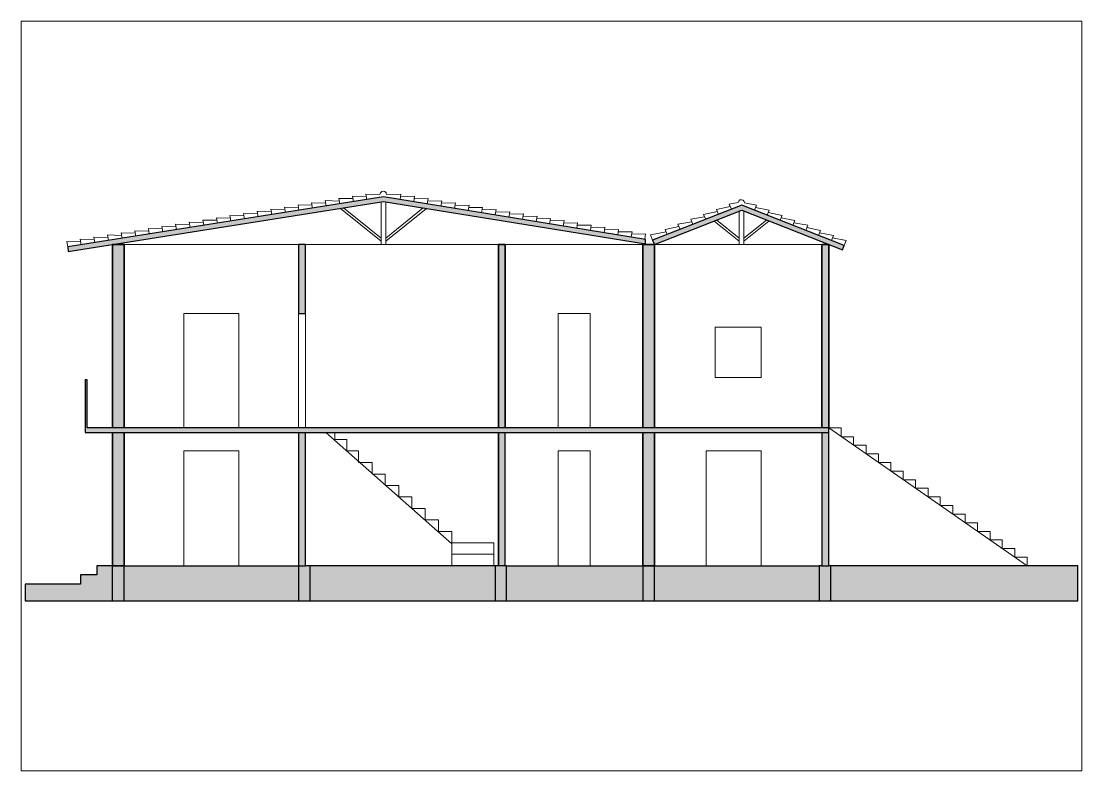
# Paper-space layout 'Layout1' of a CAD drawing. Header units: millimetres. Extents: x 30 to 267, y 21 to 189.
# The model-space entities are those that its viewports show. They can reach past a viewport. Long polylines and large blocks are cut down to what shows.
import ezdxf

# ---------------------------------------------------------------- set-up
doc = ezdxf.new("R2010")
doc.units = ezdxf.units.MM
doc.layers.get('0').update_dxf_attribs({"color": 250, "lineweight": 25})
for name, color, linetype, lineweight in [('A-ALV-___-___-EXI', 250, 'Continuous', 35), ('A-BAS-___-___-EXI', 250, 'Continuous', 25), ('A-COB-___-___-EXI', 250, 'Continuous', 25), ('A-ESC-___-___-EXI', 250, 'Continuous', 25), ('A-JAN-___-___-EXI', 250, 'Continuous', 25), ('A-POR-___-___-EXI', 250, 'Continuous', 25), ('A-VIG-___-___-EXI', 250, 'Continuous', 25)]:
    doc.layers.add(name, color=color, linetype=linetype, lineweight=lineweight)

msp = doc.modelspace()

# ---------------------------------------------------------------- hatches: boundary and pattern name
at = {"layer": 'A-ALV-___-___-EXI'}
h = msp.add_hatch(color=11, dxfattribs=at)
h.paths.add_polyline_path([(20771, 45384), (20771, 48284), (20521, 48284), (20521, 45384)])
h.paths.add_polyline_path([(24568, 45384), (24568, 48284), (24420, 48284), (24420, 45384)])
h.paths.add_polyline_path([(17520, 45384), (17520, 48284), (17371, 48284), (17371, 45384)])
h.paths.add_polyline_path([(13019, 45384), (13167, 45384), (13167, 48284), (13019, 48284)])
h.paths.add_polyline_path([(8968, 45384), (9217, 45384), (9217, 48284), (8968, 48284)])
h.paths.add_polyline_path([(20733, 48386), (20771, 48386), (20771, 52382), (20521, 52382), (20521, 48386)])
h.paths.add_polyline_path([(24568, 48386), (24568, 52382), (24420, 52382), (24420, 48386)])
h.paths.add_polyline_path([(17371, 48386), (17520, 48386), (17520, 52382), (17371, 52382)])
h.paths.add_polyline_path([(9217, 48386), (9217, 52382), (8968, 52382), (8968, 48386)])
h.paths.add_polyline_path([(13019, 50883), (13167, 50883), (13167, 52382), (13019, 52382), (13019, 52230)])
at = {"layer": 'A-BAS-___-___-EXI', "true_color": 0xcb9898}
h = msp.add_hatch(color=253, dxfattribs=at)
h.paths.add_polyline_path([(29996, 44622), (29996, 45384), (24611, 45384), (24611, 44622)])
h.paths.add_polyline_path([(20521, 44622), (20521, 45384), (17549, 45384), (17549, 44622), (20455, 44622)])
h.paths.add_polyline_path([(20771, 44622), (24361, 44622), (24361, 45384), (20771, 45384)])
h.paths.add_polyline_path([(17299, 44622), (17299, 45384), (13269, 45384), (13269, 44622)])
h.paths.add_polyline_path([(13019, 44622), (13019, 45384), (9217, 45384), (9217, 44622)])
h.paths.add_polyline_path([(7063, 44622), (8968, 44622), (8968, 45384), (8621, 45384), (8621, 45185), (8269, 45185), (8269, 44982), (7063, 44982)])
at = {"layer": 'A-COB-___-___-EXI', "true_color": 0xc19a82}
h = msp.add_hatch(color=33, dxfattribs=at)
h.paths.add_polyline_path([(24568, 48284), (24568, 48386), (8417, 48386), (8417, 49436), (8371, 49436), (8371, 48284), (18460, 48284)])
h.paths.add_polyline_path([(8002, 52230), (14869, 53318), (20580, 52395), (20580, 52492), (14869, 53419), (7990, 52331)])
h.paths.add_polyline_path([(24869, 52268), (24907, 52361), (22672, 53237), (20733, 52475), (20771, 52382), (22672, 53127)])
at = {"layer": 'A-VIG-___-___-EXI'}
h = msp.add_hatch(color=9, dxfattribs=at)
h.paths.add_polyline_path([(20521, 44622), (20771, 44622), (20771, 45384), (20521, 45384)])
h.paths.add_polyline_path([(24420, 44622), (24611, 44622), (24611, 45384), (24361, 45384), (24361, 44622)])
h.paths.add_polyline_path([(17549, 44622), (17549, 45384), (17299, 45384), (17299, 44622), (17520, 44622)])
h.paths.add_polyline_path([(13167, 44622), (13269, 44622), (13269, 45384), (13019, 45384), (13019, 44622)])
h.paths.add_polyline_path([(9217, 44622), (9217, 45384), (8968, 45384), (8968, 44622)])

# ---------------------------------------------------------------- linework, layer by layer
at = {"layer": 'A-ALV-___-___-EXI'}
msp.add_line((17371, 48284), (17371, 45384), dxfattribs=at)
for points in [[(9217, 48386), (9217, 52382), (8968, 52382), (8968, 48386)], [(17520, 48386), (17520, 52382), (17371, 52382), (17371, 48386)], [(20771, 48386), (20771, 52382), (20521, 52382), (20521, 48386)], [(24568, 48386), (24568, 52382), (24420, 52382), (24420, 48386)], [(8968, 48284), (8968, 45384), (9217, 45384), (9217, 48284)], [(20521, 48284), (20521, 45384), (20771, 45384), (20771, 48284)]]:
    msp.add_lwpolyline(points, dxfattribs=at)
at = {"layer": 'A-BAS-___-___-EXI'}
for p, q in [((17299, 45384), (13269, 45384)), ((9217, 44622), (13019, 44622))]:
    msp.add_line(p, q, dxfattribs=at)
for points in [[(20771, 44622), (24361, 44622), (24611, 44622), (29996, 44622), (29996, 45384), (24611, 45384), (24568, 45384), (24568, 48284), (24568, 48386), (8417, 48386), (8417, 49436), (8371, 49436), (8371, 48284), (24568, 48284)], [(8968, 44622), (8968, 45384), (8621, 45384), (8621, 45185), (8269, 45185), (8269, 44982), (7063, 44982), (7063, 44622), (8968, 44622), (9217, 44622), (9217, 45384), (13019, 45384), (13019, 44622), (13269, 44622), (17299, 44622)], [(17520, 45384), (17371, 45384), (17299, 45384), (17299, 44622), (17549, 44622), (20521, 44622)], [(17549, 45384), (20521, 45384), (20521, 44622), (20771, 44622), (20771, 45384), (24361, 45384), (24361, 44622)]]:
    msp.add_lwpolyline(points, dxfattribs=at)
at = {"layer": 'A-COB-___-___-EXI', "color": 18, "lineweight": 9}
for p, q in [((14818, 52454), (13930, 53169)), ((14818, 52518), (14000, 53180)), ((14920, 52518), (15736, 53178)), ((14920, 52454), (15805, 53167)), ((22621, 52518), (22128, 52914)), ((22621, 52382), (22621, 53107)), ((22718, 52382), (22718, 53109)), ((22718, 52518), (23213, 52915)), ((22621, 52454), (22076, 52894)), ((22718, 52454), (23264, 52894)), ((20771, 52492), (20771, 52497)), ((9217, 52382), (13019, 52382)), ((13167, 52382), (17371, 52382)), ((17520, 52382), (20521, 52382)), ((20580, 52395), (20580, 52382)), ((20771, 52382), (24420, 52382))]:
    msp.add_line(p, q, dxfattribs=at)
at = {"layer": 'A-COB-___-___-EXI'}
for points in [[(20580, 52395), (20580, 52492), (14869, 53419), (7990, 52331), (8002, 52230), (14869, 53318)], [(22672, 53127), (24869, 52268), (24907, 52361), (22672, 53237), (20733, 52475), (20771, 52382)], [(13019, 50883), (13167, 50883), (13167, 52382), (13019, 52382)]]:
    msp.add_lwpolyline(points, close=True, dxfattribs=at)
at = {"layer": 'A-COB-___-___-EXI', "color": 18, "lineweight": 9}
for points in [[(13917, 53271), (13896, 53386), (14200, 53381)], [(14213, 53318), (14192, 53432), (14497, 53428)], [(14509, 53364), (14488, 53479), (14793, 53474), (14806, 53508), (14831, 53534), (14865, 53542), (14899, 53534), (14929, 53508), (14937, 53474), (15250, 53479), (15233, 53360)], [(15530, 53314), (15547, 53432), (15242, 53424)], [(15822, 53267), (15843, 53381), (15538, 53377)], [(12719, 53144), (12414, 53153), (12435, 53034)], [(13015, 53191), (12710, 53199), (12731, 53081)], [(13311, 53237), (13007, 53246), (13028, 53128)], [(13324, 53175), (13303, 53292), (13608, 53284)], [(13620, 53222), (13599, 53339), (13904, 53330)], [(14920, 53309), (14920, 52382), (14818, 52382), (14818, 53309)], [(16118, 53217), (16139, 53335), (15835, 53330)], [(16415, 53170), (16436, 53288), (16131, 53280)], [(16427, 53233), (16732, 53237), (16711, 53123)], [(16724, 53187), (17028, 53191), (17007, 53072)], [(17020, 53136), (17325, 53144), (17304, 53026)], [(22168, 53039), (22121, 53148), (22422, 53208)], [(22447, 53149), (22401, 53259), (22596, 53297), (22608, 53330), (22634, 53352), (22668, 53356), (22701, 53347), (22727, 53322), (22735, 53288), (22994, 53237), (22951, 53128)], [(23231, 53018), (23273, 53127), (22972, 53187)], [(10953, 52801), (10932, 52916), (11237, 52911)], [(11250, 52848), (11228, 52962), (11533, 52958)], [(11546, 52894), (11525, 53013), (11830, 53005)], [(11842, 52941), (11821, 53060), (12126, 53051)], [(12139, 52988), (12117, 53106), (12422, 53098)], [(17600, 52979), (17621, 53093), (17316, 53089)], [(17896, 52928), (17917, 53047), (17613, 53043)], [(18193, 52882), (18214, 53000), (17909, 52992)], [(18489, 52835), (18510, 52950), (18205, 52945)], [(21609, 52820), (21563, 52933), (21863, 52988)], [(21888, 52929), (21842, 53038), (22143, 53098)], [(23511, 52909), (23552, 53017), (23252, 53077)], [(23790, 52799), (23832, 52907), (23531, 52966)], [(9471, 52566), (9450, 52683), (9755, 52674)], [(9768, 52613), (9747, 52729), (10051, 52721)], [(10064, 52659), (10043, 52776), (10348, 52767)], [(10360, 52706), (10339, 52822), (10644, 52818)], [(10657, 52755), (10636, 52869), (10941, 52865)], [(18785, 52784), (18807, 52903), (18497, 52899)], [(19082, 52738), (19099, 52856), (18794, 52848)], [(19378, 52691), (19395, 52806), (19090, 52801)], [(19674, 52640), (19691, 52759), (19387, 52755)], [(19971, 52594), (19988, 52712), (19683, 52704)], [(21050, 52602), (21008, 52712), (21304, 52772)], [(21330, 52712), (21283, 52822), (21584, 52877)], [(24070, 52689), (24111, 52801), (23811, 52856)], [(24348, 52581), (24391, 52691), (24090, 52751)], [(8286, 52378), (8265, 52497), (8570, 52488)], [(8582, 52425), (8561, 52543), (8866, 52535)], [(8879, 52472), (8858, 52590), (9162, 52581)], [(9175, 52519), (9154, 52636), (9459, 52628)], [(20267, 52547), (20284, 52662), (19979, 52657)], [(20564, 52497), (20580, 52615), (20276, 52607)], [(20733, 52475), (20686, 52594), (21025, 52662)], [(24628, 52471), (24670, 52581), (24369, 52640)], [(24649, 52530), (24949, 52471), (24907, 52361)], [(8273, 52441), (7969, 52446), (7990, 52331)]]:
    msp.add_lwpolyline(points, dxfattribs=at)
at = {"layer": 'A-ESC-___-___-EXI', "color": 18, "lineweight": 9}
for p, q in [((16360, 45862), (13612, 48284)), ((16360, 45634), (17270, 45634))]:
    msp.add_line(p, q, dxfattribs=at)
at = {"layer": 'A-ESC-___-___-EXI', "color": 18, "lineweight": 9, "flags": 128}
msp.add_lwpolyline([(28620, 45570), (28620, 45761), (28349, 45761), (28349, 45947), (28082, 45947), (28082, 46133), (27811, 46133), (27811, 46320), (27540, 46320), (27540, 46510), (27269, 46510), (27269, 46696), (26999, 46696), (26999, 46883), (26732, 46883), (26732, 47073), (26461, 47073), (26461, 47260), (26190, 47260), (26190, 47446), (25919, 47446), (25919, 47632), (25652, 47632), (25652, 47823), (25381, 47823), (25381, 48009), (25110, 48009), (25110, 48195), (24839, 48195), (24839, 48386), (24568, 48386), (28891, 45384), (28891, 45570)], close=True, dxfattribs=at)
for points in [[(13811, 48284), (13811, 48136), (14069, 48136), (14069, 47886), (14327, 47886), (14327, 47632), (14620, 47632), (14620, 47382), (14907, 47382), (14907, 47133), (15200, 47133), (15200, 46883), (15487, 46883), (15487, 46633), (15780, 46633), (15780, 46383), (16067, 46383), (16067, 46133), (16360, 46133), (16360, 45384)], [(16360, 45884), (16470, 45884), (17270, 45884), (17270, 45384)]]:
    msp.add_lwpolyline(points, dxfattribs=at)
at = {"layer": 'A-JAN-___-___-EXI', "color": 18, "lineweight": 9, "flags": 128}
msp.add_lwpolyline([(23095, 49482), (22096, 49482), (22096, 50583), (23095, 50583)], close=True, dxfattribs=at)
at = {"layer": 'A-POR-___-___-EXI', "color": 18, "lineweight": 9}
for p, q in [((13019, 50883), (13019, 48386)), ((13167, 50883), (13167, 48386))]:
    msp.add_line(p, q, dxfattribs=at)
at = {"layer": 'A-POR-___-___-EXI', "color": 18, "lineweight": 9, "flags": 128}
for points in [[(11720, 48386), (11720, 50883), (10517, 50883), (10517, 48386)], [(18671, 48386), (18671, 50883), (19370, 50883), (19370, 48386)], [(11720, 45384), (11720, 47886), (10517, 47886), (10517, 45384)], [(18671, 45384), (18671, 47886), (19370, 47886), (19370, 45384)], [(21897, 45384), (21897, 47886), (23099, 47886), (23099, 45384)]]:
    msp.add_lwpolyline(points, dxfattribs=at)
at = {"layer": 'A-VIG-___-___-EXI'}
for p, q in [((24420, 45384), (24361, 45384)), ((24611, 44622), (24611, 45384))]:
    msp.add_line(p, q, dxfattribs=at)
for points in [[(13019, 48284), (13019, 45384), (13167, 45384)], [(13269, 44622), (13269, 45384), (13167, 45384), (13167, 48284)], [(17549, 44622), (17549, 45384), (17520, 45384), (17520, 48284)], [(24420, 48284), (24420, 45384), (24568, 45384)]]:
    msp.add_lwpolyline(points, dxfattribs=at)

psp = doc.layouts.get("Layout1")

# ---------------------------------------------------------------- viewports
at = {"layer": '0'}
psp.add_viewport(center=(148.5, 104.94), size=(237.6, 167.9109), view_center_point=(18529.18, 49082.08), view_height=16327.6378, dxfattribs=at)

doc.saveas('drawing.dxf')
